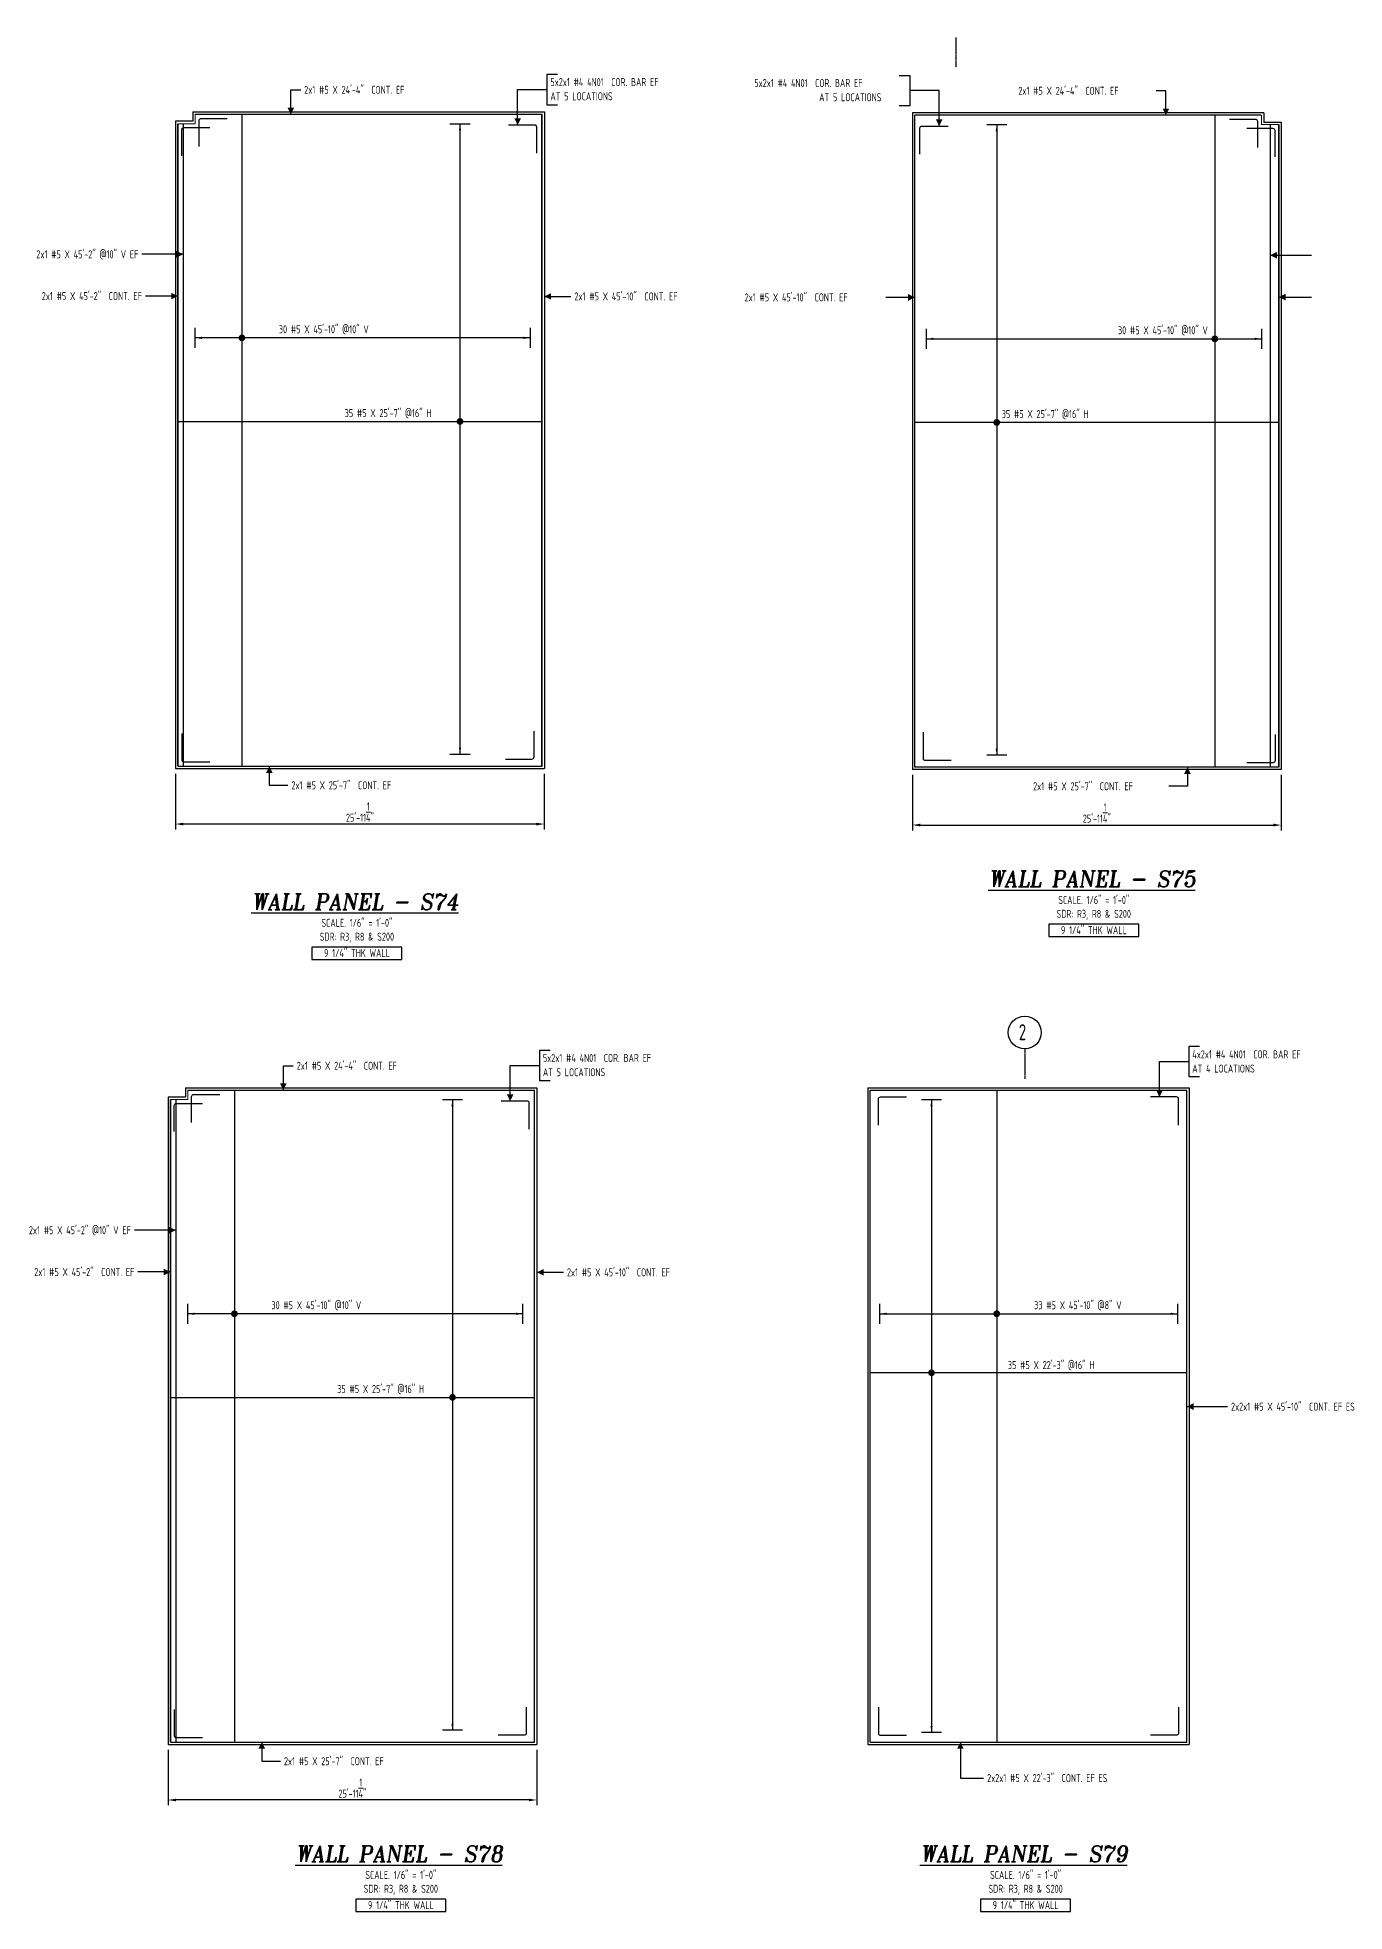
# Model space of a CAD drawing. Header units: inches. Extents: x -3675 to 38568, y -2433 to 4174.
# Drawn here: x 33720 to 34823, y -548 to 1033 of the extents above; entities that cross this region are included whole.
import ezdxf
from ezdxf.enums import TextEntityAlignment as Align

# ---------------------------------------------------------------- set-up
doc = ezdxf.new("R2010")
doc.units = ezdxf.units.IN
doc.header["$MEASUREMENT"] = 0
doc.linetypes.add('PHANTOM', pattern=[2.5, 1.25, -0.25, 0.25, -0.25, 0.25, -0.25])
doc.layers.get('0').update_dxf_attribs({"linetype": 'CONTINUOUS'})
doc.layers.get('Defpoints').update_dxf_attribs({"linetype": 'CONTINUOUS'})
for name, color, linetype in [('0-25TEXT', 7, 'CONTINUOUS'), ('0-35', 3, 'CONTINUOUS'), ('0-35TEXT', 3, 'CONTINUOUS'), ('0-50', 10, 'CONTINUOUS'), ('BAR-LBL', 2, 'CONTINUOUS'), ('GRID', 8, 'PHANTOM'), ('RANGELAY', 7, 'CONTINUOUS'), ('REBARS', 4, 'CONTINUOUS')]:
    doc.layers.add(name, color=color, linetype=linetype)
doc.layers.add('COVER', color=6, linetype='CONTINUOUS', lineweight=0, plot=False)
doc.styles.add('AR', font='ARCHQUIK.shx', dxfattribs={"width": 0.8})
doc.styles.add('ROMANT', font='romant')
doc.dimstyles.new('CADS_DIM_48', dxfattribs={"dimscale": 48, "dimtxt": 0.09375, "dimasz": 0.09375, "dimexe": 0.0625, "dimexo": 0.0625, "dimgap": 0.09375, "dimtad": 0, "dimtih": 1, "dimtoh": 1, "dimzin": 1, "dimdsep": 46, "dimlunit": 4, "dimtxsty": 'AR', "dimblk": 'CLOSED', "dimcen": 0.1875, "dimadec": 0, "dimazin": 0, "dimtfac": 1, "dimtofl": 0, "dimtmove": 0, "dimatfit": 1, "dimldrblk": 'DOTBLANK', "dimfxl": 1, "dimtzin": 0, "dimarcsym": 0})

# ---------------------------------------------------------------- blocks, each defined once
blk = doc.blocks.new('*D469')
at = {"layer": 'COVER', "color": 0, "lineweight": -2, "transparency": 16777216}
for p, q in [((33836.1, 411.7), (33836.1, 364.9)), ((34147.3, 411.7), (34147.3, 364.9)), ((34140.6, 369.4), (33842.8, 369.4))]:
    blk.add_line(p, q, dxfattribs=at)
at = {"layer": 'COVER', "color": 0, "transparency": 16777216}
for points in [[(33842.8, 370.5), (33842.8, 368.2), (33836.1, 369.4)], [(34140.6, 370.5), (34140.6, 368.2), (34147.3, 369.4)]]:
    blk.add_solid(points, dxfattribs=at)
at = {"layer": 'Defpoints', "color": 0, "transparency": 16777216}
for p in [(33836.1, 416.2), (34147.3, 416.2), (33836.1, 369.4)]:
    blk.add_point(p, dxfattribs=at)
at = {"layer": 'COVER', "color": 0, "transparency": 16777216, "insert": (33991.7, 379.5), "char_height": 6.75, "attachment_point": 5, "style": 'AR'}
blk.add_mtext('25\'-11{\\H1.000000x;\\S1/4;}"', dxfattribs=at)
blk = doc.blocks.new('_DotBlank')
at = {"layer": '0-35', "color": 0, "lineweight": -2}
blk.add_line((-0.5, 0), (-1, 0), dxfattribs=at)
blk.add_circle((0, 0), 0.5, dxfattribs=at)
blk = doc.blocks.new('*U882', base_point=(33838.1, 708.7))
at = {"layer": 'REBARS', "color": 0}
blk.add_lwpolyline([(33838.1, 709), (34145.1, 709)], dxfattribs=at)
blk = doc.blocks.new('rendmark')
at = {"color": 4}
blk.add_line((0, -3), (0, 3), dxfattribs=at)
blk = doc.blocks.new('rarrow')
at = {"color": 7}
blk.add_solid([(2, -0.33), (2, 0.33), (0, 0)], dxfattribs=at)
blk = doc.blocks.new('*U1756', base_point=(34076.1, 960.2))
at = {"layer": 'RANGELAY'}
blk.add_line((34076.1, 960.2), (34076.1, 428.2), dxfattribs=at)
at = {"layer": 'RANGELAY', "xscale": 2.834645669291339, "yscale": 2.834645669291339}
for name, p, rotation in [('rendmark', (34076.1, 960.2), 269.9999999999999), ('rarrow', (34076.1, 960.2), 269.9999999999999), ('rendmark', (34076.1, 428.2), 89.999996929531), ('rarrow', (34076.1, 428.2), 89.999996929531)]:
    blk.add_blockref(name, p, dxfattribs=dict(at, rotation=rotation))
blk = doc.blocks.new('VPM952EC1')
at = {"const_width": 1}
blk.add_lwpolyline([(-0.5, 0, 1), (0.5, 0, 1)], format="xyb", close=True, dxfattribs=at)
blk = doc.blocks.new('*U1690', base_point=(33891.8, 968.2))
at = {"layer": 'REBARS', "color": 0}
blk.add_lwpolyline([(33892.1, 968.2), (33892.1, 418.2)], dxfattribs=at)
blk = doc.blocks.new('*U1755', base_point=(34135.3, 779.5))
at = {"layer": 'RANGELAY'}
blk.add_line((34135.3, 779.5), (33852.7, 779.5), dxfattribs=at)
at = {"layer": 'RANGELAY', "xscale": 2.834645669291339, "yscale": 2.834645669291339}
for name, p, rotation in [('rendmark', (33852.7, 779.5), 359.9999969295309), ('rarrow', (33852.7, 779.5), 359.9999969295309), ('rarrow', (34135.3, 779.5), 179.9999999999999), ('rendmark', (34135.3, 779.5), 179.9999999999999)]:
    blk.add_blockref(name, p, dxfattribs=dict(at, rotation=rotation))
blk = doc.blocks.new('VPM952EF3')
at = {"const_width": 1}
blk.add_lwpolyline([(-0.5, 0, 1), (0.5, 0, 1)], format="xyb", close=True, dxfattribs=at)
blk = doc.blocks.new('leadrblk')
blk.add_lwpolyline([(0, 0, 0, 1, 0), (1, 0, 1, 1, 0)], format="xyseb")
blk = doc.blocks.new('*U1464', base_point=(33841.1, 421.7))
at = {"layer": 'REBARS', "color": 0}
blk.add_lwpolyline([(33841.3, 445.7), (33841.3, 423.7, 0.414214), (33843.1, 421.9), (33865.1, 421.9)], format="xyb", dxfattribs=at)
blk = doc.blocks.new('*U1465', base_point=(34138.6, 423.7))
at = {"layer": 'REBARS', "color": 0}
blk.add_lwpolyline([(34138.4, 447.7), (34138.4, 425.7, -0.414214), (34136.6, 423.9), (34114.6, 423.9)], format="xyb", dxfattribs=at)
blk = doc.blocks.new('*U839', base_point=(34145.7, 418.2))
at = {"layer": 'REBARS', "color": 0}
blk.add_lwpolyline([(34145.3, 418.2), (34145.3, 968.2)], dxfattribs=at)
blk = doc.blocks.new('*U754', base_point=(33838.4, 418.2))
at = {"layer": 'REBARS', "color": 0}
blk.add_lwpolyline([(33838.1, 418.2), (33838.1, 960.2)], dxfattribs=at)
blk = doc.blocks.new('*U1466', base_point=(33841.1, 957.2))
at = {"layer": 'REBARS', "color": 0}
blk.add_lwpolyline([(33841.3, 933.2), (33841.3, 955.2, -0.414214), (33843.1, 956.9), (33865.1, 956.9)], format="xyb", dxfattribs=at)
blk = doc.blocks.new('*U981', base_point=(33853.3, 967.9))
at = {"layer": 'REBARS', "color": 0}
blk.add_lwpolyline([(33853.3, 968.2), (34145.3, 968.2)], dxfattribs=at)
blk = doc.blocks.new('*U755', base_point=(33837.8, 960.2))
at = {"layer": 'REBARS', "color": 0}
blk.add_lwpolyline([(33838.1, 960.2), (33838.1, 418.2)], dxfattribs=at)
blk = doc.blocks.new('*U1467', base_point=(33855.7, 964.8))
at = {"layer": 'REBARS', "color": 0}
blk.add_lwpolyline([(33856, 940.8), (33856, 962.8, -0.414214), (33857.7, 964.6), (33879.7, 964.6)], format="xyb", dxfattribs=at)
blk = doc.blocks.new('*U1468', base_point=(34141.1, 959.2))
at = {"layer": 'REBARS', "color": 0}
blk.add_lwpolyline([(34140.9, 935.2), (34140.9, 957.2, 0.414214), (34139.1, 959), (34117.1, 959)], format="xyb", dxfattribs=at)
blk = doc.blocks.new('*U881', base_point=(33838.3, 418.5))
at = {"layer": 'REBARS', "color": 0}
blk.add_lwpolyline([(33838.3, 418.2), (34145.3, 418.2)], dxfattribs=at)
blk = doc.blocks.new('*U1694', base_point=(33842.8, 960.2))
at = {"layer": 'REBARS', "color": 0}
blk.add_lwpolyline([(33842.5, 960.2), (33842.5, 418.2)], dxfattribs=at)
blk = doc.blocks.new('*D476')
at = {"layer": 'COVER', "color": 0, "lineweight": -2, "transparency": 16777216}
for p, q in [((34457.9, 410.9), (34457.9, 364)), ((34769.1, 410.9), (34769.1, 364)), ((34464.6, 368.5), (34762.4, 368.5))]:
    blk.add_line(p, q, dxfattribs=at)
at = {"layer": 'COVER', "color": 0, "transparency": 16777216}
for points in [[(34464.6, 369.7), (34464.6, 367.4), (34457.9, 368.5)], [(34762.4, 369.7), (34762.4, 367.4), (34769.1, 368.5)]]:
    blk.add_solid(points, dxfattribs=at)
at = {"layer": 'Defpoints', "color": 0, "transparency": 16777216}
for p in [(34457.9, 415.4), (34769.1, 415.4), (34769.1, 368.5)]:
    blk.add_point(p, dxfattribs=at)
at = {"layer": 'COVER', "color": 0, "transparency": 16777216, "insert": (34613.5, 378.7), "char_height": 6.75, "attachment_point": 5, "style": 'AR'}
blk.add_mtext('25\'-11{\\H1.000000x;\\S1/4;}"', dxfattribs=at)
blk = doc.blocks.new('*U753', base_point=(34759.5, 959.4))
at = {"layer": 'REBARS', "color": 0}
blk.add_lwpolyline([(34759.8, 959.4), (34759.8, 417.4)], dxfattribs=at)
blk = doc.blocks.new('*U880', base_point=(34767.1, 707.8))
at = {"layer": 'REBARS', "color": 0}
blk.add_lwpolyline([(34767.1, 708.1), (34460.1, 708.1)], dxfattribs=at)
blk = doc.blocks.new('*U1754', base_point=(34529.1, 959.4))
at = {"layer": 'RANGELAY'}
blk.add_line((34529.1, 959.4), (34529.1, 427.4), dxfattribs=at)
at = {"layer": 'RANGELAY', "xscale": 2.834645669291339, "yscale": 2.834645669291339}
for name, p, rotation in [('rendmark', (34529.1, 959.4), 269.9999999999999), ('rarrow', (34529.1, 959.4), 269.9999999999999), ('rendmark', (34529.1, 427.4), 89.999996929531), ('rarrow', (34529.1, 427.4), 89.999996929531)]:
    blk.add_blockref(name, p, dxfattribs=dict(at, rotation=rotation))
blk = doc.blocks.new('VPM959793')
at = {"const_width": 1}
blk.add_lwpolyline([(-0.5, 0, 1), (0.5, 0, 1)], format="xyb", close=True, dxfattribs=at)
blk = doc.blocks.new('*U1692', base_point=(34713.4, 967.4))
at = {"layer": 'REBARS', "color": 0}
blk.add_lwpolyline([(34713.1, 967.4), (34713.1, 417.4)], dxfattribs=at)
blk = doc.blocks.new('*U1753', base_point=(34469.9, 778.7))
at = {"layer": 'RANGELAY'}
blk.add_line((34469.9, 778.7), (34752.5, 778.7), dxfattribs=at)
at = {"layer": 'RANGELAY', "xscale": 2.834645669291339, "yscale": 2.834645669291339}
for name in ['rendmark', 'rarrow']:
    blk.add_blockref(name, (34469.9, 778.7), dxfattribs=at)
at = {"layer": 'RANGELAY', "xscale": 2.834645669291339, "yscale": 2.834645669291339, "rotation": 179.9999969295311}
for name in ['rarrow', 'rendmark']:
    blk.add_blockref(name, (34752.5, 778.7), dxfattribs=at)
blk = doc.blocks.new('VPM9597C3')
at = {"const_width": 1}
blk.add_lwpolyline([(-0.5, 0, 1), (0.5, 0, 1)], format="xyb", close=True, dxfattribs=at)
blk = doc.blocks.new('*U1459', base_point=(34764.1, 420.8))
at = {"layer": 'REBARS', "color": 0}
blk.add_lwpolyline([(34763.9, 444.8), (34763.9, 422.8, -0.414214), (34762.1, 421.1), (34740.1, 421.1)], format="xyb", dxfattribs=at)
blk = doc.blocks.new('*U1460', base_point=(34466.6, 422.8))
at = {"layer": 'REBARS', "color": 0}
blk.add_lwpolyline([(34466.9, 446.8), (34466.9, 424.8, 0.414214), (34468.6, 423.1), (34490.6, 423.1)], format="xyb", dxfattribs=at)
blk = doc.blocks.new('*U838', base_point=(34459.6, 417.4))
at = {"layer": 'REBARS', "color": 0}
blk.add_lwpolyline([(34459.9, 417.4), (34459.9, 967.4)], dxfattribs=at)
blk = doc.blocks.new('*U751', base_point=(34766.8, 417.4))
at = {"layer": 'REBARS', "color": 0}
blk.add_lwpolyline([(34767.1, 417.4), (34767.1, 959.4)], dxfattribs=at)
blk = doc.blocks.new('*U1461', base_point=(34764.1, 956.4))
at = {"layer": 'REBARS', "color": 0}
blk.add_lwpolyline([(34763.9, 932.4), (34763.9, 954.4, 0.414214), (34762.1, 956.1), (34740.1, 956.1)], format="xyb", dxfattribs=at)
blk = doc.blocks.new('*U980', base_point=(34751.9, 967))
at = {"layer": 'REBARS', "color": 0}
blk.add_lwpolyline([(34751.9, 967.4), (34459.9, 967.4)], dxfattribs=at)
blk = doc.blocks.new('*U752', base_point=(34767.4, 959.4))
at = {"layer": 'REBARS', "color": 0}
blk.add_lwpolyline([(34767.1, 959.4), (34767.1, 417.4)], dxfattribs=at)
blk = doc.blocks.new('*U1462', base_point=(34749.5, 964))
at = {"layer": 'REBARS', "color": 0}
blk.add_lwpolyline([(34749.3, 940), (34749.3, 962, 0.414214), (34747.5, 963.8), (34725.5, 963.8)], format="xyb", dxfattribs=at)
blk = doc.blocks.new('*U1463', base_point=(34464.1, 958.4))
at = {"layer": 'REBARS', "color": 0}
blk.add_lwpolyline([(34464.3, 934.4), (34464.3, 956.4, -0.414214), (34466.1, 958.2), (34488.1, 958.2)], format="xyb", dxfattribs=at)
blk = doc.blocks.new('*U879', base_point=(34766.9, 417.7))
at = {"layer": 'REBARS', "color": 0}
blk.add_lwpolyline([(34766.9, 417.4), (34459.9, 417.4)], dxfattribs=at)
blk = doc.blocks.new('*D479')
at = {"layer": 'COVER', "color": 0, "lineweight": -2, "transparency": 16777216}
for p, q in [((33829.8, -411.6), (33829.8, -458.4)), ((34141, -411.6), (34141, -458.4)), ((34134.3, -453.9), (33836.5, -453.9))]:
    blk.add_line(p, q, dxfattribs=at)
at = {"layer": 'COVER', "color": 0, "transparency": 16777216}
for points in [[(33836.5, -452.8), (33836.5, -455), (33829.8, -453.9)], [(34134.3, -452.8), (34134.3, -455), (34141, -453.9)]]:
    blk.add_solid(points, dxfattribs=at)
at = {"layer": 'Defpoints', "color": 0, "transparency": 16777216}
for p in [(33829.8, -407.1), (34141, -407.1), (33829.8, -453.9)]:
    blk.add_point(p, dxfattribs=at)
at = {"layer": 'COVER', "color": 0, "transparency": 16777216, "insert": (33985.4, -443.8), "char_height": 6.75, "attachment_point": 5, "style": 'AR'}
blk.add_mtext('25\'-11{\\H1.000000x;\\S1/4;}"', dxfattribs=at)
blk = doc.blocks.new('*U1695', base_point=(33836.5, 136.9))
at = {"layer": 'REBARS', "color": 0}
blk.add_lwpolyline([(33836.2, 136.9), (33836.2, -405.1)], dxfattribs=at)
blk = doc.blocks.new('*U874', base_point=(33831.8, -114.6))
at = {"layer": 'REBARS', "color": 0}
blk.add_lwpolyline([(33831.8, -114.3), (34138.8, -114.3)], dxfattribs=at)
blk = doc.blocks.new('*U1748', base_point=(34069.8, 136.9))
at = {"layer": 'RANGELAY'}
blk.add_line((34069.8, 136.9), (34069.8, -395.1), dxfattribs=at)
at = {"layer": 'RANGELAY', "xscale": 2.834645669291339, "yscale": 2.834645669291339}
for name, p, rotation in [('rendmark', (34069.8, 136.9), 269.9999999999999), ('rarrow', (34069.8, 136.9), 269.9999999999999), ('rendmark', (34069.8, -395.1), 89.999996929531), ('rarrow', (34069.8, -395.1), 89.999996929531)]:
    blk.add_blockref(name, p, dxfattribs=dict(at, rotation=rotation))
blk = doc.blocks.new('VPM95C817')
at = {"const_width": 1}
blk.add_lwpolyline([(-0.5, 0, 1), (0.5, 0, 1)], format="xyb", close=True, dxfattribs=at)
blk = doc.blocks.new('*U1691', base_point=(33885.5, 144.9))
at = {"layer": 'REBARS', "color": 0}
blk.add_lwpolyline([(33885.8, 144.9), (33885.8, -405.1)], dxfattribs=at)
blk = doc.blocks.new('*U1747', base_point=(34129, -43.7))
at = {"layer": 'RANGELAY'}
blk.add_line((34129, -43.7), (33846.4, -43.7), dxfattribs=at)
at = {"layer": 'RANGELAY', "xscale": 2.834645669291339, "yscale": 2.834645669291339}
for name, p, rotation in [('rendmark', (33846.4, -43.7), 359.9999969295309), ('rarrow', (33846.4, -43.7), 359.9999969295309), ('rarrow', (34129, -43.7), 179.9999999999999), ('rendmark', (34129, -43.7), 179.9999999999999)]:
    blk.add_blockref(name, p, dxfattribs=dict(at, rotation=rotation))
blk = doc.blocks.new('VPM95C847')
at = {"const_width": 1}
blk.add_lwpolyline([(-0.5, 0, 1), (0.5, 0, 1)], format="xyb", close=True, dxfattribs=at)
blk = doc.blocks.new('*U1444', base_point=(33834.8, -401.6))
at = {"layer": 'REBARS', "color": 0}
blk.add_lwpolyline([(33835, -377.6), (33835, -399.6, 0.414214), (33836.8, -401.3), (33858.8, -401.3)], format="xyb", dxfattribs=at)
blk = doc.blocks.new('*U1445', base_point=(34132.3, -399.6))
at = {"layer": 'REBARS', "color": 0}
blk.add_lwpolyline([(34132.1, -375.6), (34132.1, -397.6, -0.414214), (34130.3, -399.3), (34108.3, -399.3)], format="xyb", dxfattribs=at)
blk = doc.blocks.new('*U834', base_point=(34139.3, -405.1))
at = {"layer": 'REBARS', "color": 0}
blk.add_lwpolyline([(34139, -405.1), (34139, 144.9)], dxfattribs=at)
blk = doc.blocks.new('*U744', base_point=(33832.1, -405.1))
at = {"layer": 'REBARS', "color": 0}
blk.add_lwpolyline([(33831.8, -405.1), (33831.8, 136.9)], dxfattribs=at)
blk = doc.blocks.new('*U1446', base_point=(33834.8, 133.9))
at = {"layer": 'REBARS', "color": 0}
blk.add_lwpolyline([(33835, 109.9), (33835, 131.9, -0.414214), (33836.8, 133.7), (33858.8, 133.7)], format="xyb", dxfattribs=at)
blk = doc.blocks.new('*U485', base_point=(33847, 144.6))
at = {"layer": 'REBARS', "color": 0}
blk.add_lwpolyline([(33847, 144.9), (34139, 144.9)], dxfattribs=at)
blk = doc.blocks.new('*U745', base_point=(33831.5, 136.9))
at = {"layer": 'REBARS', "color": 0}
blk.add_lwpolyline([(33831.8, 136.9), (33831.8, -405.1)], dxfattribs=at)
blk = doc.blocks.new('*U1447', base_point=(33849.4, 141.6))
at = {"layer": 'REBARS', "color": 0}
blk.add_lwpolyline([(33849.7, 117.6), (33849.7, 139.6, -0.414214), (33851.4, 141.3), (33873.4, 141.3)], format="xyb", dxfattribs=at)
blk = doc.blocks.new('*U1448', base_point=(34134.8, 136))
at = {"layer": 'REBARS', "color": 0}
blk.add_lwpolyline([(34134.6, 112), (34134.6, 134, 0.414214), (34132.8, 135.7), (34110.8, 135.7)], format="xyb", dxfattribs=at)
blk = doc.blocks.new('*U873', base_point=(33832, -404.8))
at = {"layer": 'REBARS', "color": 0}
blk.add_lwpolyline([(33832, -405.1), (34139, -405.1)], dxfattribs=at)
blk = doc.blocks.new('*U872', base_point=(34689.5, -93.8))
at = {"layer": 'REBARS', "color": 0}
blk.add_lwpolyline([(34689.5, -93.5), (34422.5, -93.5)], dxfattribs=at)
blk = doc.blocks.new('*U1746', base_point=(34474, 136.9))
at = {"layer": 'RANGELAY'}
blk.add_line((34474, 136.9), (34474, -397.1), dxfattribs=at)
at = {"layer": 'RANGELAY', "xscale": 2.834645669291339, "yscale": 2.834645669291339}
for name, p, rotation in [('rendmark', (34474, 136.9), 269.9999999999999), ('rarrow', (34474, 136.9), 269.9999999999999), ('rarrow', (34474, -397.1), 89.999996929531), ('rendmark', (34474, -397.1), 89.999996929531)]:
    blk.add_blockref(name, p, dxfattribs=dict(at, rotation=rotation))
blk = doc.blocks.new('VPM95E1A12')
at = {"const_width": 1}
blk.add_lwpolyline([(-0.5, 0, 1), (0.5, 0, 1)], format="xyb", close=True, dxfattribs=at)
blk = doc.blocks.new('*U833', base_point=(34529.4, 144.9))
at = {"layer": 'REBARS', "color": 0}
blk.add_lwpolyline([(34529.1, 144.9), (34529.1, -405.1)], dxfattribs=at)
blk = doc.blocks.new('*U1745', base_point=(34430.4, -43.7))
at = {"layer": 'RANGELAY'}
blk.add_line((34430.4, -43.7), (34681.5, -43.7), dxfattribs=at)
at = {"layer": 'RANGELAY', "xscale": 2.834645669291339, "yscale": 2.834645669291339}
for name in ['rendmark', 'rarrow']:
    blk.add_blockref(name, (34430.4, -43.7), dxfattribs=at)
at = {"layer": 'RANGELAY', "xscale": 2.834645669291339, "yscale": 2.834645669291339, "rotation": 179.9999969295311}
for name in ['rarrow', 'rendmark']:
    blk.add_blockref(name, (34681.5, -43.7), dxfattribs=at)
blk = doc.blocks.new('VPM95E1D11')
at = {"const_width": 1}
blk.add_lwpolyline([(-0.5, 0, 1), (0.5, 0, 1)], format="xyb", close=True, dxfattribs=at)
blk = doc.blocks.new('*U1896', base_point=(34682.8, -399.6))
at = {"layer": 'REBARS', "color": 0}
blk.add_lwpolyline([(34682.5, -375.6), (34682.5, -397.6, -0.414214), (34680.8, -399.3), (34658.8, -399.3)], format="xyb", dxfattribs=at)
blk = doc.blocks.new('*U490', base_point=(34689.8, -405.1))
at = {"layer": 'REBARS', "color": 0}
blk.add_lwpolyline([(34689.5, -405.1), (34689.5, 144.9)], dxfattribs=at)
blk = doc.blocks.new('*U491', base_point=(34422.4, -404.8))
at = {"layer": 'REBARS', "color": 0}
blk.add_lwpolyline([(34422.4, -405.1), (34689.4, -405.1)], dxfattribs=at)
blk = doc.blocks.new('*U492', base_point=(34422.4, 144.6))
at = {"layer": 'REBARS', "color": 0}
blk.add_lwpolyline([(34422.4, 144.9), (34689.4, 144.9)], dxfattribs=at)
blk = doc.blocks.new('*U493', base_point=(34421.9, -405.1))
at = {"layer": 'REBARS', "color": 0}
blk.add_lwpolyline([(34422.3, -405.1), (34422.3, 144.9)], dxfattribs=at)
blk = doc.blocks.new('*U1897', base_point=(34429, -399.6))
at = {"layer": 'REBARS', "color": 0}
blk.add_lwpolyline([(34429.2, -375.6), (34429.2, -397.6, 0.414214), (34431, -399.3), (34453, -399.3)], format="xyb", dxfattribs=at)
blk = doc.blocks.new('*U1898', base_point=(34682.8, 139.4))
at = {"layer": 'REBARS', "color": 0}
blk.add_lwpolyline([(34682.5, 115.4), (34682.5, 137.4, 0.414214), (34680.8, 139.2), (34658.8, 139.2)], format="xyb", dxfattribs=at)
blk = doc.blocks.new('*U1899', base_point=(34429, 139.4))
at = {"layer": 'REBARS', "color": 0}
blk.add_lwpolyline([(34429.2, 115.4), (34429.2, 137.4, -0.414214), (34431, 139.2), (34453, 139.2)], format="xyb", dxfattribs=at)

msp = doc.modelspace()

# ---------------------------------------------------------------- linework, layer by layer
at = {"layer": '0-25TEXT'}
for points in [[(34158.43551, 1001.66195), (34149.43645, 1001.66195), (34149.43645, 976.16463), (34158.43551, 976.16463)], [(34446.79417, 1000.83427), (34455.79323, 1000.83427), (34455.79323, 975.33694), (34446.79417, 975.33694)], [(33933.40682, 968.17976), (33933.40682, 988.73499), (33941.74541, 988.73499)], [(34124.78627, 958.99335), (34124.78628, 988.91329), (34149.43645, 988.91329)], [(34480.44341, 958.16566), (34480.44341, 988.08561), (34455.79323, 988.08561)], [(34671.82286, 967.35208), (34671.82286, 987.9073), (34663.48428, 987.9073)], [(33842.50319, 850.00116), (33807.72191, 850.00116)], [(34759.78114, 849.17348), (34794.56243, 849.17347)], [(33838.09924, 814.75296), (33810.66725, 814.75296)], [(34147.34924, 814.47929), (34169.7284, 814.47929)], [(34459.88045, 813.65161), (34435.50128, 813.65161)], [(34767.13045, 813.92527), (34794.56243, 813.92527)], [(33915.26683, 418.17953), (33915.26747, 402.06913), (33930.92029, 402.06976)], [(34689.96285, 417.35184), (34689.96221, 401.24145), (34674.3094, 401.24207)], [(34152.118, 178.41058), (34143.11894, 178.41058), (34143.11894, 152.91326), (34152.118, 152.91326)], [(34700.07641, 181.85059), (34691.07735, 181.85059), (34691.07735, 156.35327), (34700.07641, 156.35327)], [(34700.07641, 181.85059), (34691.07735, 181.85059), (34691.07735, 156.35327), (34700.07641, 156.35327)], [(33927.08931, 144.9284), (33927.08931, 165.48362), (33935.4279, 165.48362)], [(34118.46876, 135.74198), (34118.46877, 165.66192), (34143.11894, 165.66192)], [(34666.42717, 139.18199), (34666.42718, 169.10193), (34691.07735, 169.10193)], [(33836.2268, 26.74979), (33801.44551, 26.74979)], [(33831.78173, -8.49841), (33804.34974, -8.49841)], [(34141.03172, -8.77208), (34163.41089, -8.77208)], [(34689.5099, -122.07313), (34723.75841, -122.07313)], [(33908.94932, -405.07184), (33908.94996, -421.18224), (33924.60278, -421.18161)], [(34498.4281, -405.07163), (34498.4281, -435.3943), (34517.99246, -435.3943)]]:
    msp.add_lwpolyline(points, dxfattribs=at)
at = {"layer": '0-35'}
for p, q in [((33850.72424, 970.17976), (34147.34924, 970.17976)), ((33850.72424, 970.17976), (33850.72424, 962.17976)), ((34147.34924, 970.17976), (34147.34924, 416.17976)), ((34147.34924, 970.17976), (34147.34924, 416.17976)), ((34754.50545, 969.35208), (34457.88045, 969.35208)), ((34457.88045, 969.35208), (34457.88045, 415.35208)), ((34457.88045, 969.35208), (34457.88045, 415.35208)), ((34754.50545, 969.35208), (34457.88045, 969.35208)), ((34457.88045, 969.35208), (34457.88045, 415.35208)), ((34754.50545, 969.35208), (34754.50545, 961.35208)), ((34754.50545, 969.35208), (34754.50545, 961.35208)), ((33836.09924, 962.17976), (33836.09924, 416.17976)), ((33850.72424, 962.17976), (33836.09924, 962.17976)), ((34754.50545, 961.35208), (34769.13045, 961.35208)), ((34754.50545, 961.35208), (34769.13045, 961.35208)), ((34769.13045, 961.35208), (34769.13045, 415.35208)), ((34769.13045, 961.35208), (34769.13045, 415.35208)), ((34769.13045, 961.35208), (34769.13045, 415.35208)), ((33836.09924, 416.17976), (34147.34924, 416.17976)), ((34769.13045, 415.35208), (34457.88045, 415.35208)), ((34769.13045, 415.35208), (34457.88045, 415.35208)), ((33844.40672, 146.9284), (34141.03172, 146.9284)), ((33844.40672, 146.9284), (33844.40672, 138.9284)), ((33844.40672, 146.9284), (34141.03172, 146.9284)), ((33844.40672, 146.9284), (33844.40672, 138.9284)), ((33844.40672, 146.9284), (34141.03172, 146.9284)), ((33844.40672, 146.9284), (33844.40672, 138.9284)), ((33844.40672, 146.9284), (34141.03172, 146.9284)), ((33844.40672, 146.9284), (33844.40672, 138.9284)), ((34141.03172, 146.9284), (34141.03172, -407.0716)), ((34141.03172, 146.9284), (34141.03172, -407.0716)), ((34141.03172, 146.9284), (34141.03172, -407.0716)), ((34141.03172, 146.9284), (34141.03172, -407.0716)), ((34141.03172, 146.9284), (34141.03172, -407.0716)), ((34141.03172, 146.9284), (34141.03172, -407.0716)), ((34141.03172, 146.9284), (34141.03172, -407.0716)), ((34420.38499, 146.9284), (34691.50999, 146.9284)), ((34420.38499, 146.9284), (34420.38499, -407.0716)), ((34420.38499, 146.9284), (34420.38499, -407.0716)), ((34691.50999, 146.9284), (34691.50999, -407.0716)), ((33844.40672, 138.9284), (33829.78172, 138.9284)), ((33829.78172, 138.9284), (33829.78172, -407.0716)), ((33844.40672, 138.9284), (33829.78172, 138.9284)), ((33829.78172, 138.9284), (33829.78172, -407.0716)), ((33829.78172, 138.9284), (33829.78172, -407.0716)), ((33844.40672, 138.9284), (33829.78172, 138.9284)), ((33829.78172, 138.9284), (33829.78172, -407.0716)), ((33829.78172, 138.9284), (33829.78172, -407.0716)), ((33844.40672, 138.9284), (33829.78172, 138.9284)), ((33829.78172, -407.0716), (34141.03172, -407.0716)), ((33829.78172, -407.0716), (34141.03172, -407.0716)), ((33829.78172, -407.0716), (34141.03172, -407.0716)), ((33829.78172, -407.0716), (34141.03172, -407.0716)), ((34420.38499, -407.0716), (34691.50999, -407.0716))]:
    msp.add_line(p, q, dxfattribs=at)
at = {"layer": '0-50'}
for points in [[(34648.89756, 284.80477), (34573.01072, 284.80477), (34573.01072, 274.44841), (34648.89756, 274.44841)], [(34027.11635, 265.53075), (33951.22951, 265.53075), (33951.22951, 255.17439), (34027.11635, 255.17439)], [(34064.18044, -537.61891), (33988.29359, -537.61891), (33988.29359, -547.97527), (34064.18044, -547.97527)], [(34591.3396, -537.61891), (34515.45276, -537.61891), (34515.45276, -547.97527), (34591.3396, -547.97527)]]:
    msp.add_lwpolyline(points, close=True, dxfattribs=at)
msp.add_circle((34552.69734, 193.53161), 13.87094, dxfattribs=at)
at = {"layer": 'COVER'}
for points in [[(33852.72424, 968.17976), (34145.34924, 968.17976), (34145.34924, 418.17976), (33838.09924, 418.17976), (33838.09924, 960.17976), (33852.72424, 960.17976)], [(34752.50545, 967.35208), (34459.88045, 967.35208), (34459.88045, 417.35208), (34767.13045, 417.35208), (34767.13045, 959.35208), (34752.50545, 959.35208)], [(33846.40672, 144.9284), (34139.03172, 144.9284), (34139.03172, -405.0716), (33831.78172, -405.0716), (33831.78172, 136.9284), (33846.40672, 136.9284)]]:
    msp.add_lwpolyline(points, close=True, dxfattribs=at)
at = {"layer": 'GRID', "lineweight": -3}
for points in [[(34494.59889, 1032.89297), (34494.59889, 1007.79279)], [(34552.69734, 179.66067), (34552.69734, 154.53931)]]:
    msp.add_lwpolyline(points, dxfattribs=at)

# ---------------------------------------------------------------- block references
at = {"layer": '0-25TEXT'}
for name, p, xscale, yscale, rotation in [('leadrblk', (33933.40682, 968.17976), 5.623937007874017, 2.250708661417324, 90.00000153523449), ('leadrblk', (34124.78627, 958.99335), 5.623937007874017, 2.250708661417324, 90.00000153523449), ('leadrblk', (34480.44341, 958.16566), -5.623937007874017, 2.250708661417324, 269.9999984647655), ('leadrblk', (34671.82286, 967.35208), -5.623937007874017, 2.250708661417324, 269.9999984647655), ('leadrblk', (33838.09924, 814.75296), 5.623937007874017, 2.250708661417324, 180.000003070469), ('leadrblk', (34767.13045, 813.92527), -5.623937007874017, 2.250708661417324, 179.999996929531), ('VPM952EF3', (33892.14125, 779.50476), 2.834645669291338, 2.834645669291338, 179.9999999999999), ('VPM9597C3', (34713.08843, 778.67707), 2.834645669291338, 2.834645669291338, 180), ('VPM952EC1', (34076.14779, 708.97496), 2.834645669291338, 2.834645669291338, 269.9999999999999), ('VPM959793', (34529.0819, 708.14727), 2.834645669291338, 2.834645669291338, 90.00000000000007), ('leadrblk', (33915.26683, 418.17953), -5.623937007874017, 2.250708661417324, 90.00228767443309), ('leadrblk', (34689.96285, 417.35184), 5.623937007874017, 2.250708661417324, 269.9977123255669), ('leadrblk', (33927.08931, 144.9284), 5.623937007874017, 2.250708661417324, 90.00000153523453), ('leadrblk', (34118.46876, 135.74198), 5.623937007874017, 2.250708661417324, 90.00000153523453), ('leadrblk', (34666.42717, 139.18199), 5.623937007874017, 2.250708661417324, 90.00000153523453), ('leadrblk', (33831.78173, -8.49841), 5.623937007874017, 2.250708661417324, 180.000003070469), ('VPM95C847', (33885.82374, -43.74661), 2.834645669291338, 2.834645669291338, 180), ('VPM95E1D11', (34529.07224, -43.74661), 2.834645669291338, 2.834645669291338, 180), ('VPM95E1A12', (34474.02848, -93.48541), 2.834645669291338, 2.834645669291338, 90.00000000000007), ('VPM95C817', (34069.83027, -114.27641), 2.834645669291338, 2.834645669291338, 269.9999999999999), ('leadrblk', (34689.5099, -122.07313), -5.623937007874017, 2.250708661417324, 179.999996929531), ('leadrblk', (33908.94932, -405.07184), -5.623937007874017, 2.250708661417324, 90.00228767443309), ('leadrblk', (34498.4281, -405.07163), 5.623937007874017, 2.250708661417324, 270.0000046057035)]:
    msp.add_blockref(name, p, dxfattribs=dict(at, xscale=xscale, yscale=yscale, rotation=rotation))
at = {"layer": '0-25TEXT', "yscale": 2.250708661417324}
for p, xscale in [((33842.50319, 850.00116), -5.623937007874017), ((34759.78114, 849.17348), 5.623937007874017), ((34147.34924, 814.47929), 5.623937007874017), ((34459.88045, 813.65161), -5.623937007874017), ((33836.2268, 26.74979), -5.623937007874017), ((34141.03172, -8.77208), 5.623937007874017)]:
    msp.add_blockref('leadrblk', p, dxfattribs=dict(at, xscale=xscale))
at = {"layer": 'RANGELAY'}
for name, p in [('*U1756', (34076.14779, 960.17976)), ('*U1754', (34529.0819, 959.35208)), ('*U1755', (34135.34924, 779.50476)), ('*U1753', (34469.88044, 778.67707)), ('*U1748', (34069.83027, 136.9284)), ('*U1746', (34474.02848, 136.9284)), ('*U1747', (34129.03173, -43.74661)), ('*U1745', (34430.38499, -43.74661))]:
    msp.add_blockref(name, p, dxfattribs=at)
at = {"layer": 'REBARS', "color": 4}
for name, p in [('*U981', (33853.34924, 967.86726)), ('*U1467', (33855.72424, 964.83047)), ('*U1690', (33891.82874, 968.17976)), ('*U839', (34145.66156, 418.17976)), ('*U838', (34459.56813, 417.35208)), ('*U980', (34751.88045, 967.03958)), ('*U1692', (34713.40094, 967.35208)), ('*U754', (33838.41156, 418.17976)), ('*U755', (33837.78674, 960.17976)), ('*U1466', (33841.09924, 957.17976)), ('*U1694', (33842.81569, 960.17976)), ('*U1468', (34141.14079, 959.24334)), ('*U1463', (34464.08889, 958.41566)), ('*U1462', (34749.50545, 964.00278)), ('*U1461', (34764.13045, 956.35208)), ('*U753', (34759.46864, 959.35208)), ('*U751', (34766.81812, 417.35208)), ('*U752', (34767.44295, 959.35208)), ('*U882', (33838.09915, 708.66245)), ('*U880', (34767.13053, 707.83477)), ('*U1464', (33841.09924, 421.67618)), ('*U1465', (34138.62094, 423.67618)), ('*U1460', (34466.60875, 422.8485)), ('*U1459', (34764.13045, 420.8485)), ('*U881', (33838.34924, 418.49226)), ('*U879', (34766.88045, 417.66458)), ('*U485', (33847.03172, 144.6159)), ('*U1691', (33885.51123, 144.9284)), ('*U834', (34139.34405, -405.0716)), ('*U493', (34421.94767, -405.0716)), ('*U492', (34422.38499, 144.6159)), ('*U833', (34529.38474, 144.9284)), ('*U490', (34689.82231, -405.0716)), ('*U744', (33832.09405, -405.0716)), ('*U745', (33831.46922, 136.9284)), ('*U1446', (33834.78172, 133.9284)), ('*U1695', (33836.5393, 136.9284)), ('*U1447', (33849.40672, 141.5791)), ('*U1448', (34134.82328, 135.99197)), ('*U1899', (34428.98829, 139.43198)), ('*U1898', (34682.78169, 139.43198)), ('*U872', (34689.50999, -93.79792)), ('*U874', (33831.78164, -114.58892)), ('*U1444', (33834.78172, -401.57519)), ('*U1445', (34132.30343, -399.57519)), ('*U1897', (34428.98829, -399.57519)), ('*U1896', (34682.78169, -399.57519)), ('*U873', (33832.03172, -404.7591)), ('*U491', (34422.38499, -404.7591))]:
    msp.add_blockref(name, p, dxfattribs=at)

# ---------------------------------------------------------------- texts
at = {"color": 7, "linetype": 'Continuous', "style": 'ROMANT', "oblique": 9, "width": 0.95}
for s, p in [('%%UWALL PANEL - S75', (34609.58226, 316.37668)), ('%%UWALL PANEL - S74', (33987.80105, 297.10265)), ('%%UWALL PANEL - S78', (34024.86514, -506.04701)), ('%%UWALL PANEL - S79', (34552.0243, -506.04701))]:
    msp.add_text(s, height=13.5, dxfattribs=at).set_placement(p, align=Align.CENTER)
at = {"layer": '0-35TEXT', "style": 'AR', "width": 0.8}
for s, p in [('AT 5 LOCATIONS', (34152.43614, 979.91424)), ('AT 5 LOCATIONS', (34379.24366, 979.08655)), ('AT 5 LOCATIONS', (34146.11863, 156.66287)), ('AT 4 LOCATIONS', (34694.07704, 159.72791))]:
    msp.add_text(s, height=6.7498312, dxfattribs=at).set_placement(p)
for s, p in [('SCALE. 1/6" = 1\'-0"', (34610.95414, 301.92979)), ('SCALE. 1/6" = 1\'-0"', (33989.17293, 282.65576)), ('SDR: R3, R8 & S200', (34610.95414, 290.26159)), ('SDR: R3, R8 & S200', (33989.17293, 270.98757)), ('9 1/4" THK WALL', (34611.03106, 276.47357)), ('9 1/4" THK WALL', (33989.24985, 257.19955)), ('SCALE. 1/6" = 1\'-0"', (34026.23702, -520.4939)), ('SCALE. 1/6" = 1\'-0"', (34553.39618, -520.4939)), ('SDR: R3, R8 & S200', (34026.23702, -532.16209)), ('SDR: R3, R8 & S200', (34553.39618, -532.16209)), ('9 1/4" THK WALL', (34026.31394, -545.95011)), ('9 1/4" THK WALL', (34553.4731, -545.95011))]:
    msp.add_text(s, height=6.7498312, dxfattribs=at).set_placement(p, align=Align.CENTER)
at = {"layer": '0-50', "style": 'AR', "width": 0.8}
msp.add_text('2', height=13.5, dxfattribs=at).set_placement((34547.65552, 187.06126))
at = {"layer": 'BAR-LBL', "style": 'AR', "width": 0.8}
for s, p in [('5x2x1 #4 4N01  COR. BAR EF', (34152.43614, 991.91298)), ('5x2x1 #4 4N01  COR. BAR EF', (34324.51046, 991.08529)), ('2x1 #5 X 24\'-4"  CONT. EF', (33944.74509, 985.36034)), ('2x1 #5 X 24\'-4"  CONT. EF', (34547.28268, 984.53266)), ('2x1 #5 X 45\'-10"  CONT. EF', (34172.72809, 811.10465)), ('2x1 #5 X 45\'-10"  CONT. EF', (34316.32069, 810.27696)), ('35 #5 X 25\'-7" @16" H', (33978.8541, 712.65544)), ('35 #5 X 25\'-7" @16" H', (34533.28191, 711.82776)), ('2x1 #5 X 25\'-7"  CONT. EF', (33933.91997, 398.69511)), ('2x1 #5 X 25\'-7"  CONT. EF', (34559.78349, 397.86742)), ('5x2x1 #4 4N01  COR. BAR EF', (34146.11863, 168.66161)), ('4x2x1 #4 4N01  COR. BAR EF', (34694.07704, 171.72665)), ('2x1 #5 X 24\'-4"  CONT. EF', (33938.42758, 162.10898)), ('2x1 #5 X 45\'-10"  CONT. EF', (34166.41058, -12.14672)), ('35 #5 X 22\'-3" @16" H', (34538.44987, -90.39898)), ('35 #5 X 25\'-7" @16" H', (33972.53659, -110.59592)), ('2x2x1 #5 X 45\'-10"  CONT. EF ES', (34726.7581, -125.44778)), ('2x1 #5 X 25\'-7"  CONT. EF', (33927.60246, -424.55626)), ('2x2x1 #5 X 22\'-3"  CONT. EF ES', (34520.99215, -438.76894))]:
    msp.add_text(s, height=6.7492913, dxfattribs=at).set_placement(p)
for s, p in [('2x1 #5 X 45\'-2" @10" V EF', (33804.72222, 846.62651)), ('2x1 #5 X 45\'-2"  CONT. EF', (33807.66757, 811.37831)), ('30 #5 X 45\'-10" @10" V', (33999.14903, 783.36954)), ('30 #5 X 45\'-10" @10" V', (34707.18038, 782.54185)), ('2x1 #5 X 45\'-2" @10" V EF', (33798.44582, 23.37515)), ('2x1 #5 X 45\'-2"  CONT. EF', (33801.35006, -11.87305)), ('30 #5 X 45\'-10" @10" V', (33992.83152, -39.88183)), ('33 #5 X 45\'-10" @8" V', (34634.4259, -39.88183))]:
    msp.add_text(s, height=6.7492913, dxfattribs=at).set_placement(p, align=Align.RIGHT)

# ---------------------------------------------------------------- dimensions: what is measured, and where the dimension line sits
at = {"layer": 'COVER'}
for base, p1, p2, picture, middle in [((33836.09924, 369.35325), (34147.34924, 416.17976), (33836.09924, 416.17976), '*D469', (33991.72424, 379.47825)), ((33829.78172, -453.89812), (34141.03172, -407.0716), (33829.78172, -407.0716), '*D479', (33985.40672, -443.77312))]:
    dim = msp.add_linear_dim(base=base, p1=p1, p2=p2, dimstyle='CADS_DIM_48', override={"dimscale": 72, "dimgap": 0.03125, "dimtad": 1, "dimtih": 0, "dimtoh": 0, "dimdec": 3, "dimtdec": 3}, dxfattribs=at)
    dim.commit()
    dim.dimension.update_dxf_attribs({"geometry": picture, "text_midpoint": middle})
dim = msp.add_linear_dim(base=(34769.13045, 368.52556), p1=(34457.88045, 415.35208), p2=(34769.13045, 415.35208), angle=180, dimstyle='CADS_DIM_48', override={"dimscale": 72, "dimgap": 0.03125, "dimtad": 1, "dimtih": 0, "dimtoh": 0, "dimdec": 3, "dimtdec": 3}, dxfattribs=at)
dim.commit()
dim.dimension.update_dxf_attribs({"geometry": '*D476', "text_midpoint": (34613.50545, 378.65056)})

doc.saveas('drawing.dxf')
